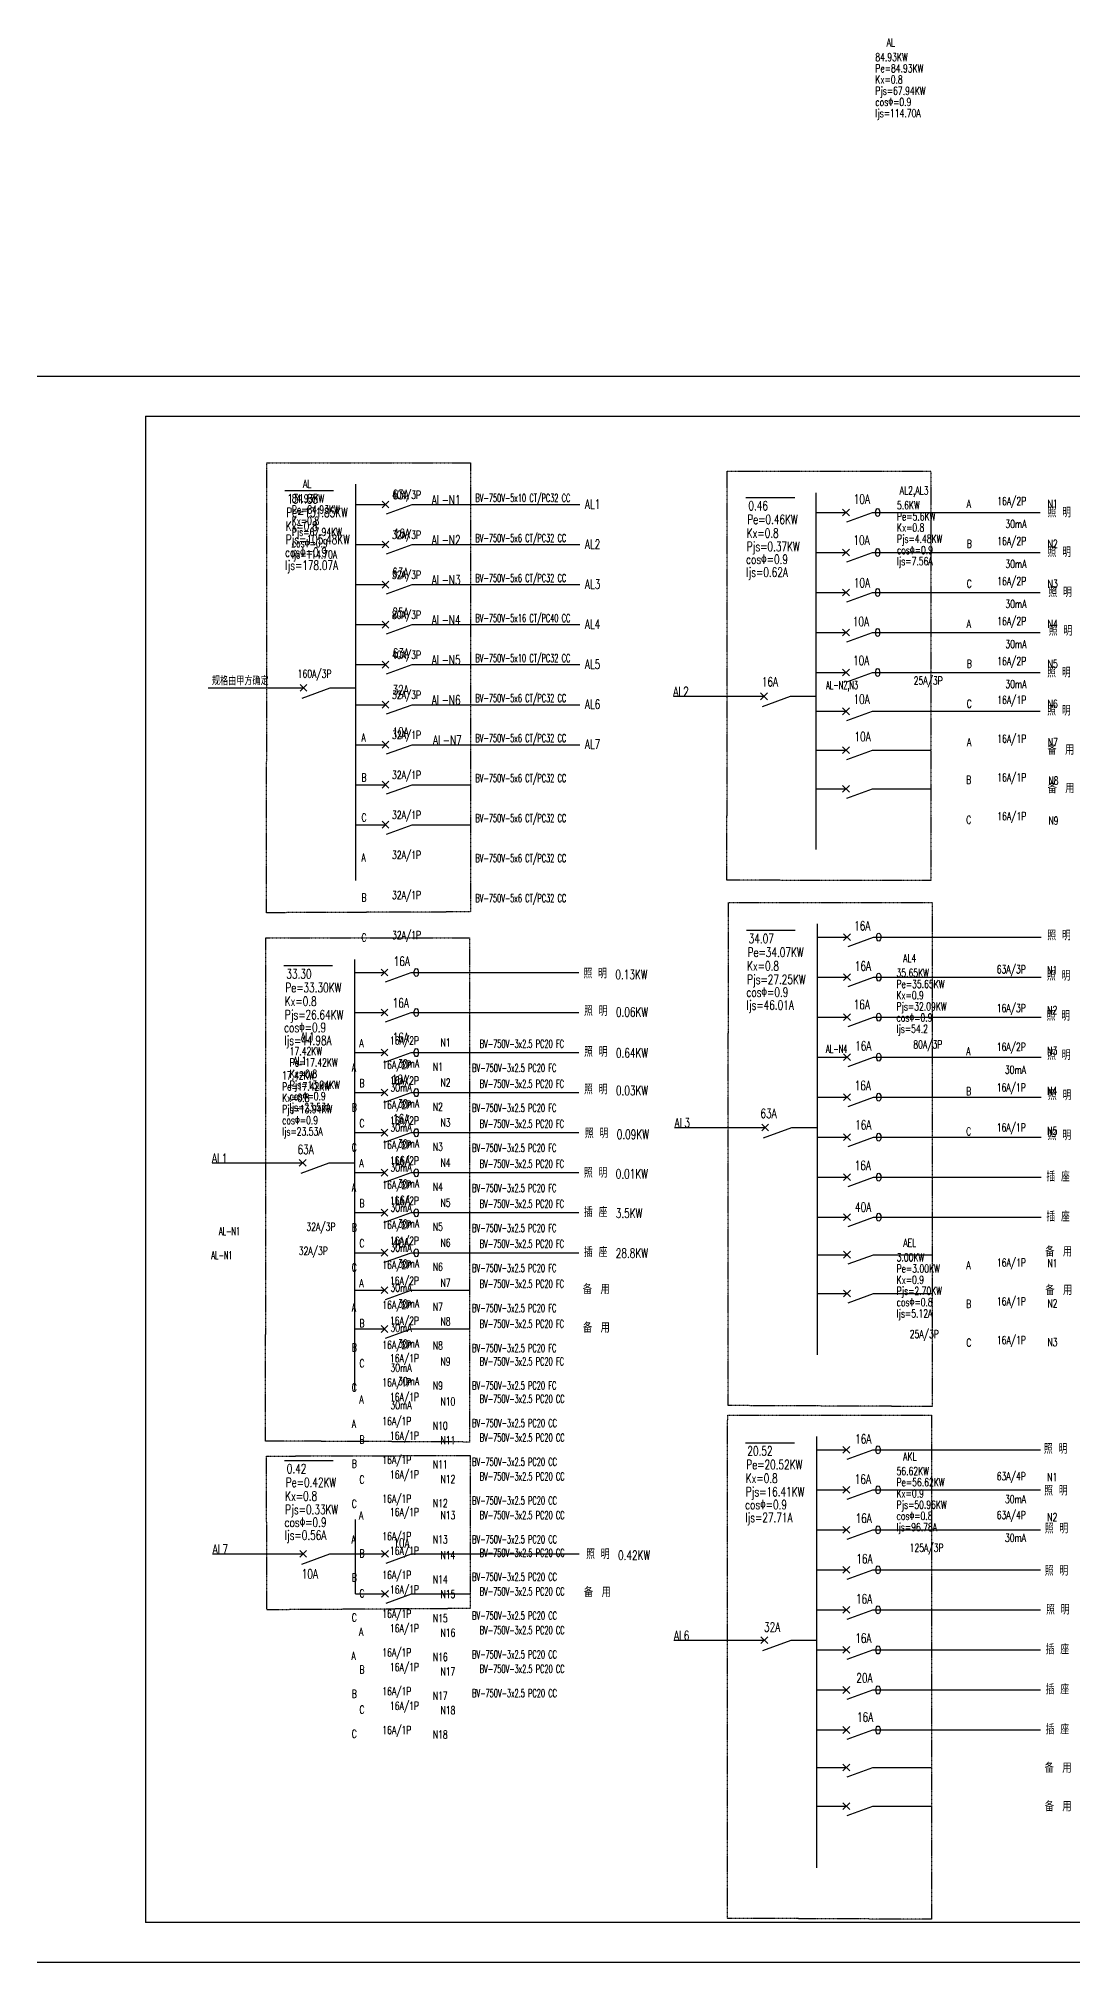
# Model space of a CAD drawing. Header units: inches. Extents: x 10 to 166961, y -47 to 131592.
# Drawn here: x 83486 to 122250, y 59470 to 131592 of the extents above; entities that cross this region are included whole.
import ezdxf

# ---------------------------------------------------------------- set-up
doc = ezdxf.new("R2010")
doc.units = ezdxf.units.IN
doc.header["$MEASUREMENT"] = 0
doc.linetypes.add('CENTER', pattern=[2, 1.25, -0.25, 0.25, -0.25])
for name, color, linetype in [('2-DJ', 7, 'Continuous'), ('2-DX', 52, 'Continuous'), ('6', 6, 'Continuous'), ('SMAIIPOX', 2, 'Continuous'), ('TK', 3, 'Continuous')]:
    doc.layers.add(name, color=color, linetype=linetype)
doc.styles.add('HZ', font='TXT.shx', dxfattribs={"width": 0.75, "bigfont": 'HZTXT.shx'})
doc.styles.add('HZFS1', font='simplex', dxfattribs={"width": 0.7, "bigfont": 'hzfs1'})
doc.styles.get("Standard").update_dxf_attribs({"font": 'txt', "bigfont": 'gbcbig.shx'})

# ---------------------------------------------------------------- blocks, each defined once
blk = doc.blocks.new('A$C03CA08DD')
at = {"layer": '6', "color": 6}
for p, q in [((0, 59465), (83429, 59465)), ((83429, 0), (0, 0))]:
    blk.add_line(p, q, dxfattribs=at)
at = {"layer": 'TK', "color": 4, "linetype": 'ByBlock', "lineweight": -2}
for p, q in [((4061, 57965), (81817, 57965)), ((4061, 57965), (4061, 1500)), ((81817, 1500), (4061, 1500))]:
    blk.add_line(p, q, dxfattribs=at)

msp = doc.modelspace()

# ---------------------------------------------------------------- linework, layer by layer
at = {"color": 2}
for p, q in [((97489, 103620), (99685, 103620)), ((97489, 102120), (99685, 102120))]:
    msp.add_line(p, q, dxfattribs=at)
at = {"layer": '2-DJ', "color": 7}
for p, q in [((92720, 114646), (94550, 114646)), ((110005, 114390), (111834, 114390)), ((110022, 98167), (111852, 98167)), ((92684, 96837), (94514, 96837)), ((109994, 78946), (111824, 78946)), ((92703, 78292), (94533, 78292))]:
    msp.add_line(p, q, dxfattribs=at)
at = {"layer": '2-DJ'}
for p, q in [((96367, 113993), (96622, 114248)), ((96622, 113993), (96367, 114248)), ((96531, 113772), (97489, 114120)), ((113628, 113696), (113883, 113951)), ((113883, 113696), (113628, 113951)), ((113792, 113475), (114749, 113824)), ((96367, 112493), (96622, 112748)), ((96622, 112493), (96367, 112748)), ((96531, 112272), (97489, 112620)), ((113628, 112196), (113883, 112451)), ((113883, 112196), (113628, 112451)), ((113792, 111975), (114749, 112324)), ((96367, 110993), (96622, 111248)), ((96622, 110993), (96367, 111248)), ((96531, 110772), (97489, 111120)), ((113628, 110696), (113883, 110951)), ((113883, 110696), (113628, 110951)), ((113792, 110475), (114749, 110824)), ((96622, 109493), (96367, 109748)), ((96367, 109493), (96622, 109748)), ((96531, 109272), (97489, 109620)), ((113628, 109196), (113883, 109451)), ((113883, 109196), (113628, 109451)), ((113792, 108975), (114749, 109324)), ((96622, 107993), (96367, 108248)), ((96367, 107993), (96622, 108248)), ((96531, 107772), (97489, 108120)), ((113628, 107696), (113883, 107951)), ((113883, 107696), (113628, 107951)), ((113792, 107475), (114749, 107824)), ((93297, 107124), (93552, 107379)), ((93552, 107124), (93297, 107379)), ((93368, 106867), (94423, 107252)), ((96622, 106493), (96367, 106748)), ((96367, 106493), (96622, 106748)), ((110556, 106806), (110811, 107061)), ((110811, 106806), (110556, 107061)), ((110627, 106549), (111683, 106934)), ((96531, 106272), (97489, 106620)), ((113628, 106243), (113883, 106498)), ((113883, 106243), (113628, 106498)), ((113792, 106022), (114749, 106371)), ((96367, 104993), (96622, 105248)), ((96622, 104993), (96367, 105248)), ((96531, 104772), (97489, 105120)), ((113628, 104790), (113883, 105045)), ((113883, 104790), (113628, 105045)), ((113792, 104569), (114749, 104918)), ((96622, 103493), (96367, 103748)), ((96367, 103493), (96622, 103748)), ((96531, 103272), (97489, 103620)), ((113628, 103337), (113883, 103592)), ((113883, 103337), (113628, 103592)), ((113792, 103116), (114749, 103465)), ((96622, 101993), (96367, 102248)), ((96367, 101993), (96622, 102248)), ((96531, 101772), (97489, 102120)), ((113670, 97781), (113924, 98036)), ((113924, 97781), (113670, 98036)), ((113834, 97560), (114791, 97909)), ((96332, 96451), (96586, 96706)), ((96586, 96451), (96332, 96706)), ((96496, 96230), (97453, 96578)), ((113670, 96281), (113924, 96536)), ((113924, 96281), (113670, 96536)), ((113834, 96060), (114791, 96409)), ((96332, 94951), (96586, 95206)), ((96586, 94951), (96332, 95206)), ((96496, 94730), (97453, 95078)), ((113670, 94781), (113924, 95036)), ((113924, 94781), (113670, 95036)), ((113834, 94560), (114791, 94909)), ((96332, 93451), (96586, 93706)), ((96586, 93451), (96332, 93706)), ((96496, 93230), (97453, 93578)), ((113670, 93281), (113924, 93536)), ((113924, 93281), (113670, 93536)), ((113834, 93060), (114791, 93409)), ((96332, 91951), (96586, 92206)), ((96586, 91951), (96332, 92206)), ((96496, 91730), (97453, 92078)), ((113670, 91781), (113924, 92036)), ((113924, 91781), (113670, 92036)), ((113834, 91560), (114791, 91909)), ((110599, 90645), (110854, 90900)), ((110854, 90645), (110599, 90900)), ((96332, 90451), (96586, 90706)), ((96586, 90451), (96332, 90706)), ((96496, 90230), (97453, 90578)), ((110670, 90388), (111726, 90773)), ((113670, 90281), (113924, 90536)), ((113924, 90281), (113670, 90536)), ((113834, 90060), (114791, 90409)), ((93261, 89315), (93516, 89570)), ((93516, 89315), (93261, 89570)), ((93332, 89058), (94388, 89442)), ((96332, 88951), (96586, 89206)), ((96586, 88951), (96332, 89206)), ((96496, 88730), (97453, 89078)), ((113670, 88781), (113924, 89036)), ((113924, 88781), (113670, 89036)), ((113834, 88560), (114791, 88909)), ((96332, 87451), (96586, 87706)), ((96586, 87451), (96332, 87706)), ((96496, 87230), (97453, 87578)), ((113670, 87281), (113924, 87536)), ((113924, 87281), (113670, 87536)), ((113834, 87060), (114791, 87409)), ((96332, 85951), (96586, 86206)), ((96586, 85951), (96332, 86206)), ((96496, 85730), (97453, 86078)), ((113670, 85876), (113924, 86130)), ((113924, 85876), (113670, 86130)), ((113834, 85654), (114791, 86003)), ((96332, 84545), (96586, 84800)), ((96586, 84545), (96332, 84800)), ((96496, 84324), (97453, 84672)), ((113670, 84423), (113924, 84677)), ((113924, 84423), (113670, 84677)), ((113834, 84202), (114791, 84550)), ((96332, 83092), (96586, 83347)), ((96586, 83092), (96332, 83347)), ((96496, 82871), (97453, 83219)), ((113642, 78560), (113896, 78815)), ((113896, 78560), (113642, 78815)), ((113806, 78339), (114763, 78687)), ((113642, 77060), (113896, 77315)), ((113896, 77060), (113642, 77315)), ((113806, 76839), (114763, 77187)), ((113642, 75560), (113896, 75815)), ((113896, 75560), (113642, 75815)), ((113806, 75339), (114763, 75687)), ((93285, 74663), (93539, 74917)), ((93539, 74663), (93285, 74917)), ((93355, 74406), (94411, 74790)), ((96606, 74663), (96351, 74917)), ((96351, 74663), (96606, 74917)), ((96515, 74442), (97472, 74790)), ((113642, 74060), (113896, 74315)), ((113896, 74060), (113642, 74315)), ((113806, 73839), (114763, 74187)), ((96606, 73162), (96351, 73417)), ((96351, 73162), (96606, 73417)), ((96515, 72941), (97472, 73290)), ((113642, 72560), (113896, 72815)), ((113896, 72560), (113642, 72815)), ((113806, 72339), (114763, 72687)), ((110571, 71424), (110826, 71679)), ((110826, 71424), (110571, 71679)), ((110642, 71167), (111698, 71551)), ((113642, 71060), (113896, 71315)), ((113896, 71060), (113642, 71315)), ((113806, 70839), (114763, 71187)), ((113642, 69560), (113896, 69815)), ((113896, 69560), (113642, 69815)), ((113806, 69339), (114763, 69687)), ((113642, 68060), (113896, 68315)), ((113896, 68060), (113642, 68315)), ((113806, 67839), (114763, 68187)), ((113642, 66654), (113896, 66909)), ((113896, 66654), (113642, 66909)), ((113806, 66433), (114763, 66781)), ((113642, 65201), (113896, 65456)), ((113896, 65201), (113642, 65456)), ((113806, 64980), (114763, 65328))]:
    msp.add_line(p, q, dxfattribs=at)
for centre in [(114945, 113822), (114945, 112322), (114945, 110822), (114945, 109322), (114945, 107822), (114987, 97907), (97649, 96576), (114987, 96407), (97649, 95076), (114987, 94907), (97649, 93576), (114987, 93407), (97649, 92076), (114987, 91907), (97649, 90576), (114987, 90407), (97649, 89076), (114987, 88907), (97649, 87576), (114987, 87407), (97649, 86076), (114959, 78685), (114959, 77185), (114959, 75685), (114959, 74185), (114959, 72685), (114959, 71185), (114959, 69685), (114959, 68185)]:
    msp.add_ellipse(centre, major_axis=(0, -150), ratio=0.533333, dxfattribs=at)
at = {"layer": '2-DX'}
for p, q in [((95386, 100030), (95386, 114883)), ((95386, 114120), (96495, 114120)), ((97489, 114120), (103776, 114120)), ((112645, 101195), (112645, 114565)), ((112647, 113824), (113755, 113824)), ((114749, 113824), (121037, 113824)), ((95386, 112620), (96495, 112620)), ((97489, 112620), (103776, 112620)), ((112647, 112324), (113755, 112324)), ((114749, 112324), (121037, 112324)), ((95386, 111120), (96495, 111120)), ((97489, 111120), (103776, 111120)), ((112647, 110824), (113755, 110824)), ((114749, 110824), (121037, 110824)), ((95386, 109620), (96495, 109620)), ((97489, 109620), (103776, 109620)), ((112647, 109324), (113755, 109324)), ((114749, 109324), (121037, 109324)), ((95386, 108120), (96495, 108120)), ((97489, 108120), (103776, 108120)), ((112647, 107824), (113755, 107824)), ((114749, 107824), (121037, 107824)), ((89850, 107252), (93424, 107252)), ((94423, 107252), (95382, 107252)), ((107287, 106934), (110684, 106934)), ((111683, 106934), (112641, 106934)), ((95386, 106620), (96495, 106620)), ((97489, 106620), (103776, 106620)), ((112647, 106371), (113755, 106371)), ((114749, 106371), (121037, 106371)), ((95386, 105120), (96495, 105120)), ((97489, 105120), (103776, 105120)), ((112647, 104918), (113755, 104918)), ((114749, 104918), (116944, 104918)), ((95386, 103620), (96495, 103620)), ((112647, 103465), (113755, 103465)), ((114749, 103465), (116944, 103465)), ((95386, 102120), (96495, 102120)), ((112688, 82245), (112688, 98404)), ((112688, 97909), (113797, 97909)), ((114791, 97909), (121079, 97909)), ((95350, 80914), (95350, 97073)), ((95350, 96578), (96459, 96578)), ((97453, 96578), (103741, 96578)), ((112688, 96409), (113797, 96409)), ((114791, 96409), (121079, 96409)), ((95350, 95078), (96459, 95078)), ((97453, 95078), (103741, 95078)), ((112688, 94909), (113797, 94909)), ((114791, 94909), (121079, 94909)), ((95350, 93578), (96459, 93578)), ((97453, 93578), (103741, 93578)), ((112688, 93409), (113797, 93409)), ((114791, 93409), (121079, 93409)), ((95350, 92078), (96459, 92078)), ((97453, 92078), (103741, 92078)), ((112688, 91909), (113797, 91909)), ((114791, 91909), (121079, 91909)), ((95350, 90578), (96459, 90578)), ((97453, 90578), (103741, 90578)), ((107330, 90773), (110727, 90773)), ((111726, 90773), (112684, 90773)), ((112688, 90409), (113797, 90409)), ((114791, 90409), (121079, 90409)), ((89992, 89442), (93389, 89442)), ((94388, 89442), (95346, 89442)), ((95350, 89078), (96459, 89078)), ((97453, 89078), (103741, 89078)), ((112688, 88909), (113797, 88909)), ((114791, 88909), (121079, 88909)), ((95350, 87578), (96459, 87578)), ((97453, 87578), (103741, 87578)), ((112688, 87409), (113797, 87409)), ((114791, 87409), (121079, 87409)), ((95350, 86078), (96459, 86078)), ((97453, 86078), (103741, 86078)), ((112688, 86003), (113797, 86003)), ((114791, 86003), (116988, 86003)), ((95350, 84672), (96459, 84672)), ((97453, 84672), (99650, 84672)), ((112688, 84550), (113797, 84550)), ((114791, 84550), (116988, 84550)), ((95350, 83219), (96459, 83219)), ((97453, 83219), (99650, 83219)), ((112660, 63024), (112660, 79182)), ((112660, 78687), (113769, 78687)), ((114763, 78687), (121051, 78687)), ((112660, 77187), (113769, 77187)), ((114763, 77187), (121051, 77187)), ((95370, 73290), (95370, 76076)), ((112660, 75687), (113769, 75687)), ((114763, 75687), (121051, 75687)), ((90015, 74790), (93412, 74790)), ((94411, 74790), (95370, 74790)), ((95370, 74790), (96478, 74790)), ((97472, 74790), (103760, 74790)), ((112660, 74187), (113769, 74187)), ((114763, 74187), (121051, 74187)), ((95370, 73290), (96478, 73290)), ((97472, 73290), (99668, 73290)), ((112660, 72687), (113769, 72687)), ((114763, 72687), (121051, 72687)), ((107302, 71551), (110699, 71551)), ((111698, 71551), (112656, 71551)), ((112660, 71187), (113769, 71187)), ((114763, 71187), (121051, 71187)), ((112660, 69687), (113769, 69687)), ((114763, 69687), (121051, 69687)), ((112660, 68187), (113769, 68187)), ((114763, 68187), (121051, 68187)), ((112660, 66781), (113769, 66781)), ((114763, 66781), (116960, 66781)), ((112660, 65328), (113769, 65328)), ((114763, 65328), (116960, 65328))]:
    msp.add_line(p, q, dxfattribs=at)
at = {"layer": 'SMAIIPOX', "color": 7, "linetype": 'CENTER'}
for points in [[(92048, 115688), (99685, 115688), (99685, 98852), (92036, 98820), (92048, 115688)], [(109307, 115370), (116944, 115370), (116944, 100033), (109295, 100036), (109307, 115370)], [(109350, 99209), (116987, 99209), (116988, 80311), (109338, 80347), (109350, 99209)], [(92012, 97878), (99649, 97878), (99650, 78980), (92000, 79016), (92012, 97878)], [(109322, 79987), (116959, 79987), (116960, 61090), (109310, 61126), (109322, 79987)], [(92031, 78453), (99668, 78477), (99668, 72739), (92052, 72691), (92031, 78453)]]:
    msp.add_lwpolyline(points, dxfattribs=at)

# ---------------------------------------------------------------- block references
at = {"color": 240, "true_color": 0xed1f24}
msp.add_blockref('A$C03CA08DD', (83439, 59470), dxfattribs=at)

# ---------------------------------------------------------------- texts
at = {"layer": '2-DJ', "color": 7}
for s, height, style, width, p in [('AL', 300, 'HZFS1', 0.7, (115281, 131292)), ('84.93KW', 300, 'HZFS1', 0.7, (114858, 130742)), ('Pe=84.93KW', 300, 'HZFS1', 0.7, (114858, 130322)), ('Kx=0.8', 300, 'HZFS1', 0.7, (114858, 129902)), ('cosΦ=0.9', 300, 'HZFS1', 0.7, (114858, 129062)), ('Pjs=67.94KW', 300, 'HZFS1', 0.7, (114858, 129482)), ('Ijs=114.70A', 300, 'HZFS1', 0.7, (114858, 128642)), ('AL', 300, 'HZFS1', 0.7, (93402, 114753)), ('AL2,AL3', 300, 'HZFS1', 0.7, (115772, 114497)), ('Pe=131.85KW', 350, 'HZ', 0.7, (92774, 113653)), ('131.85', 350, 'HZ', 0.7, (92814, 114165)), ('84.93KW', 300, 'HZFS1', 0.7, (92980, 114203)), ('Pe=84.93KW', 300, 'HZFS1', 0.7, (92980, 113783)), ('63A', 350, 'HZ', 0.7, (96758, 114322)), ('AL-N1', 350, 'HZ', 0.7, (98229, 114120)), ('BV-750V-5x10 CT/PC32 CC', 300, 'HZFS1', 0.6, (99868, 114217)), ('AL1', 350, 'HZ', 0.7, (103968, 113960)), ('0.46', 350, 'HZ', 0.7, (110097, 113902)), ('10A', 350, 'HZ', 0.7, (114047, 114153)), ('5.6KW', 300, 'HZFS1', 0.7, (115668, 113947)), ('A', 300, 'HZFS1', 0.7, (118283, 114004)), ('照 明', 350, 'HZ', 0.7, (121315, 113645)), ('N1', 300, 'HZFS1', 0.7, (121319, 114004)), ('Kx=0.8', 350, 'HZ', 0.7, (92754, 113139)), ('Kx=0.8', 300, 'HZFS1', 0.7, (92980, 113363)), ('Pjs=67.94KW', 300, 'HZFS1', 0.7, (92980, 112943)), ('Pe=0.46KW', 350, 'HZ', 0.7, (110057, 113390)), ('Pe=5.6KW', 300, 'HZFS1', 0.7, (115668, 113527)), ('Kx=0.8', 300, 'HZFS1', 0.7, (115668, 113107)), ('Pjs=105.48KW', 350, 'HZ', 0.7, (92754, 112635)), ('cosΦ=0.9', 300, 'HZFS1', 0.7, (92980, 112523)), ('16A', 350, 'HZ', 0.7, (96802, 112867)), ('AL-N2', 350, 'HZ', 0.7, (98229, 112620)), ('BV-750V-5x6 CT/PC32 CC', 300, 'HZFS1', 0.6, (99868, 112717)), ('AL2', 350, 'HZ', 0.7, (103968, 112460)), ('Kx=0.8', 350, 'HZ', 0.7, (110037, 112877)), ('Pjs=0.37KW', 350, 'HZ', 0.7, (110037, 112373)), ('10A', 350, 'HZ', 0.7, (114035, 112610)), ('cosΦ=0.9', 300, 'HZFS1', 0.7, (115668, 112267)), ('Pjs=4.48KW', 300, 'HZFS1', 0.7, (115668, 112687)), ('B', 300, 'HZFS1', 0.7, (118283, 112504)), ('照 明', 350, 'HZ', 0.7, (121315, 112157)), ('N2', 300, 'HZFS1', 0.7, (121319, 112504)), ('cosΦ=0.9', 350, 'HZ', 0.7, (92727, 112156)), ('Ijs=178.07A', 350, 'HZ', 0.7, (92734, 111672)), ('Ijs=114.70A', 300, 'HZFS1', 0.7, (92980, 112103)), ('cosΦ=0.9', 350, 'HZ', 0.7, (110010, 111893)), ('Ijs=7.56A', 300, 'HZFS1', 0.7, (115668, 111847)), ('63A', 350, 'HZ', 0.7, (96741, 111396)), ('AL-N3', 350, 'HZ', 0.7, (98229, 111120)), ('BV-750V-5x6 CT/PC32 CC', 300, 'HZFS1', 0.6, (99868, 111217)), ('AL3', 350, 'HZ', 0.7, (103968, 110960)), ('Ijs=0.62A', 350, 'HZ', 0.7, (110017, 111410)), ('10A', 350, 'HZ', 0.7, (114053, 111018)), ('C', 300, 'HZFS1', 0.7, (118283, 111004)), ('N3', 300, 'HZFS1', 0.7, (121319, 111004)), ('照 明', 350, 'HZ', 0.7, (121345, 110653)), ('25A', 350, 'HZ', 0.7, (96754, 109899)), ('AL-N4', 350, 'HZ', 0.7, (98229, 109620)), ('BV-750V-5x16 CT/PC40 CC', 300, 'HZFS1', 0.6, (99868, 109717)), ('AL4', 350, 'HZ', 0.7, (103968, 109460)), ('10A', 350, 'HZ', 0.7, (114016, 109564)), ('A', 300, 'HZFS1', 0.7, (118283, 109504)), ('N4', 300, 'HZFS1', 0.7, (121319, 109504)), ('照 明', 350, 'HZ', 0.7, (121360, 109208)), ('63A', 350, 'HZ', 0.7, (96764, 108376)), ('AL-N5', 350, 'HZ', 0.7, (98229, 108120)), ('BV-750V-5x10 CT/PC32 CC', 300, 'HZFS1', 0.6, (99868, 108217)), ('AL5', 350, 'HZ', 0.7, (103968, 107960)), ('10A', 350, 'HZ', 0.7, (114021, 108103)), ('B', 300, 'HZFS1', 0.7, (118283, 108004)), ('N5', 300, 'HZFS1', 0.7, (121319, 108004)), ('规格由甲方确定', 300, 'HZ', 0.75, (89988, 107353)), ('160A/3P', 300, 'HZFS1', 0.7, (93203, 107627)), ('16A', 350, 'HZ', 0.7, (110601, 107304)), ('AL-N2,N3', 300, 'HZFS1', 0.6, (113013, 107205)), ('25A/3P', 300, 'HZFS1', 0.7, (116295, 107370)), ('照 明', 350, 'HZ', 0.7, (121300, 107645)), ('32A', 350, 'HZ', 0.7, (96758, 106999)), ('AL-N6', 350, 'HZ', 0.7, (98229, 106620)), ('BV-750V-5x6 CT/PC32 CC', 300, 'HZFS1', 0.6, (99868, 106717)), ('AL6', 350, 'HZ', 0.7, (103968, 106460)), ('AL2', 350, 'HZ', 0.7, (107287, 106934)), ('10A', 350, 'HZ', 0.7, (114040, 106653)), ('C', 300, 'HZFS1', 0.7, (118283, 106504)), ('N6', 300, 'HZFS1', 0.7, (121319, 106504)), ('照 明', 350, 'HZ', 0.7, (121300, 106215)), ('A', 300, 'HZFS1', 0.7, (95594, 105239)), ('10A', 350, 'HZ', 0.7, (96758, 105420)), ('AL-N7', 350, 'HZ', 0.7, (98272, 105120)), ('BV-750V-5x6 CT/PC32 CC', 300, 'HZFS1', 0.6, (99868, 105217)), ('AL7', 350, 'HZ', 0.7, (103968, 104960)), ('10A', 350, 'HZ', 0.7, (114078, 105248)), ('A', 300, 'HZFS1', 0.7, (118291, 105060)), ('N7', 300, 'HZFS1', 0.7, (121327, 105060)), ('B', 300, 'HZFS1', 0.7, (95594, 103739)), ('BV-750V-5x6 CT/PC32 CC', 300, 'HZFS1', 0.6, (99868, 103717)), ('B', 300, 'HZFS1', 0.7, (118265, 103652)), ('N8', 300, 'HZFS1', 0.7, (121345, 103622)), ('C', 300, 'HZFS1', 0.7, (95594, 102239)), ('BV-750V-5x6 CT/PC32 CC', 300, 'HZFS1', 0.6, (99868, 102217)), ('C', 300, 'HZFS1', 0.7, (118265, 102152)), ('N9', 300, 'HZFS1', 0.7, (121345, 102122)), ('A', 300, 'HZFS1', 0.7, (95594, 100739)), ('BV-750V-5x6 CT/PC32 CC', 300, 'HZFS1', 0.6, (99868, 100717)), ('B', 300, 'HZFS1', 0.7, (95594, 99239)), ('BV-750V-5x6 CT/PC32 CC', 300, 'HZFS1', 0.6, (99868, 99217)), ('16A', 350, 'HZ', 0.7, (114063, 98157)), ('照 明', 350, 'HZ', 0.7, (121305, 97789)), ('C', 300, 'HZFS1', 0.7, (95594, 97739)), ('Pe=34.07KW', 350, 'HZ', 0.7, (110069, 97164)), ('34.07', 350, 'HZ', 0.7, (110110, 97676)), ('33.30', 350, 'HZ', 0.7, (92779, 96351)), ('16A', 350, 'HZ', 0.7, (96800, 96825)), ('照 明', 350, 'HZ', 0.7, (103916, 96363)), ('0.13KW', 350, 'HZ', 0.7, (105111, 96329)), ('Kx=0.8', 350, 'HZ', 0.7, (110049, 96651)), ('16A', 350, 'HZ', 0.7, (114089, 96649)), ('35.65KW', 300, 'HZFS1', 0.7, (115650, 96418)), ('AL4', 300, 'HZFS1', 0.7, (115899, 96968)), ('照 明', 350, 'HZ', 0.7, (121288, 96279)), ('N1', 300, 'HZFS1', 0.7, (121301, 96522)), ('Pe=33.30KW', 350, 'HZ', 0.7, (92739, 95839)), ('cosΦ=0.9', 350, 'HZ', 0.7, (110022, 95667)), ('Pjs=27.25KW', 350, 'HZ', 0.7, (110049, 96147)), ('Pe=35.65KW', 300, 'HZFS1', 0.7, (115650, 95998)), ('Kx=0.8', 350, 'HZ', 0.7, (92719, 95326)), ('16A', 350, 'HZ', 0.7, (96762, 95263)), ('照 明', 350, 'HZ', 0.7, (103937, 94956)), ('0.06KW', 350, 'HZ', 0.7, (105132, 94922)), ('Ijs=46.01A', 350, 'HZ', 0.7, (110029, 95184)), ('16A', 350, 'HZ', 0.7, (114044, 95207)), ('Kx=0.9', 300, 'HZFS1', 0.7, (115650, 95578)), ('Pjs=32.09KW', 300, 'HZFS1', 0.7, (115650, 95158)), ('N2', 300, 'HZFS1', 0.7, (121301, 95022)), ('cosΦ=0.9', 350, 'HZ', 0.7, (92692, 94342)), ('Pjs=26.64KW', 350, 'HZ', 0.7, (92719, 94822)), ('cosΦ=0.9', 300, 'HZFS1', 0.7, (115650, 94738)), ('Ijs=54.2', 300, 'HZFS1', 0.7, (115650, 94318)), ('照 明', 350, 'HZ', 0.7, (121279, 94777)), ('Ijs=44.98A', 350, 'HZ', 0.7, (92699, 93859)), ('17.42KW', 300, 'HZFS1', 0.7, (92903, 93478)), ('AL1', 300, 'HZFS1', 0.7, (93326, 94028)), ('A', 300, 'HZFS1', 0.7, (95517, 93781)), ('16A', 350, 'HZ', 0.7, (96762, 93968)), ('N1', 300, 'HZFS1', 0.7, (98555, 93802)), ('BV-750V-3x2.5 PC20 FC', 300, 'HZFS1', 0.6, (100030, 93759)), ('照 明', 350, 'HZ', 0.7, (103937, 93423)), ('AL-N4', 300, 'HZFS1', 0.6, (113012, 93569)), ('16A', 350, 'HZ', 0.7, (114102, 93657)), ('80A/3P', 300, 'HZFS1', 0.7, (116281, 93733)), ('A', 300, 'HZFS1', 0.7, (118264, 93477)), ('N3', 300, 'HZFS1', 0.7, (121301, 93498)), ('Pe=17.42KW', 300, 'HZFS1', 0.7, (92903, 93058)), ('AL1', 300, 'HZFS1', 0.7, (93040, 93121)), ('A', 300, 'HZFS1', 0.7, (95231, 92874)), ('N1', 300, 'HZFS1', 0.7, (98269, 92896)), ('BV-750V-3x2.5 PC20 FC', 300, 'HZFS1', 0.6, (99744, 92852)), ('0.64KW', 350, 'HZ', 0.7, (105132, 93389)), ('照 明', 350, 'HZ', 0.7, (121298, 93305)), ('Pe=17.42KW', 300, 'HZFS1', 0.7, (92617, 92151)), ('17.42KW', 300, 'HZFS1', 0.7, (92617, 92571)), ('Kx=0.8', 300, 'HZFS1', 0.7, (92903, 92638)), ('Pjs=13.94KW', 300, 'HZFS1', 0.7, (92903, 92218)), ('B', 300, 'HZFS1', 0.7, (95517, 92281)), ('16A', 350, 'HZ', 0.7, (96724, 92393)), ('N2', 300, 'HZFS1', 0.7, (98555, 92302)), ('BV-750V-3x2.5 PC20 FC', 300, 'HZFS1', 0.6, (100030, 92259)), ('照 明', 350, 'HZ', 0.7, (103937, 92016)), ('0.03KW', 350, 'HZ', 0.7, (105132, 91981)), ('16A', 350, 'HZ', 0.7, (114082, 92171)), ('16A/1P', 300, 'HZFS1', 0.7, (119409, 92120)), ('Kx=0.8', 300, 'HZFS1', 0.7, (92617, 91731)), ('Pjs=13.94KW', 300, 'HZFS1', 0.7, (92617, 91311)), ('cosΦ=0.9', 300, 'HZFS1', 0.7, (92903, 91798)), ('Ijs=23.53A', 300, 'HZFS1', 0.7, (92903, 91378)), ('B', 300, 'HZFS1', 0.7, (95231, 91374)), ('N2', 300, 'HZFS1', 0.7, (98269, 91396)), ('BV-750V-3x2.5 PC20 FC', 300, 'HZFS1', 0.6, (99744, 91352)), ('B', 300, 'HZFS1', 0.7, (118264, 91977)), ('N4', 300, 'HZFS1', 0.7, (121301, 91998)), ('照 明', 350, 'HZ', 0.7, (121328, 91799)), ('cosΦ=0.9', 300, 'HZFS1', 0.7, (92617, 90891)), ('C', 300, 'HZFS1', 0.7, (95517, 90781)), ('16A', 350, 'HZ', 0.7, (96774, 90916)), ('N3', 300, 'HZFS1', 0.7, (98555, 90802)), ('BV-750V-3x2.5 PC20 FC', 300, 'HZFS1', 0.6, (100030, 90759)), ('AL3', 350, 'HZ', 0.7, (107330, 90773)), ('63A', 350, 'HZ', 0.7, (110553, 91126)), ('16A', 350, 'HZ', 0.7, (114102, 90695)), ('16A/1P', 300, 'HZFS1', 0.7, (119409, 90620)), ('Ijs=23.53A', 300, 'HZFS1', 0.7, (92617, 90471)), ('C', 300, 'HZFS1', 0.7, (95231, 89874)), ('N3', 300, 'HZFS1', 0.7, (98269, 89896)), ('照 明', 350, 'HZ', 0.7, (103970, 90373)), ('0.09KW', 350, 'HZ', 0.7, (105164, 90339)), ('C', 300, 'HZFS1', 0.7, (118264, 90476)), ('照 明', 350, 'HZ', 0.7, (121318, 90297)), ('N5', 300, 'HZFS1', 0.7, (121301, 90497)), ('AL1', 350, 'HZ', 0.7, (89992, 89442)), ('63A', 350, 'HZ', 0.7, (93199, 89776)), ('A', 300, 'HZFS1', 0.7, (95517, 89281)), ('16A', 350, 'HZ', 0.7, (96805, 89350)), ('N4', 300, 'HZFS1', 0.7, (98555, 89302)), ('BV-750V-3x2.5 PC20 FC', 300, 'HZFS1', 0.6, (99744, 89852)), ('BV-750V-3x2.5 PC20 FC', 300, 'HZFS1', 0.6, (100030, 89259)), ('16A', 350, 'HZ', 0.7, (114082, 89173)), ('照 明', 350, 'HZ', 0.7, (103932, 88895)), ('0.01KW', 350, 'HZ', 0.7, (105126, 88860)), ('插 座', 350, 'HZ', 0.7, (121271, 88748)), ('A', 300, 'HZFS1', 0.7, (95231, 88374)), ('B', 300, 'HZFS1', 0.7, (95517, 87781)), ('16A', 350, 'HZ', 0.7, (96805, 87858)), ('N4', 300, 'HZFS1', 0.7, (98269, 88396)), ('N5', 300, 'HZFS1', 0.7, (98555, 87802)), ('BV-750V-3x2.5 PC20 FC', 300, 'HZFS1', 0.6, (99744, 88352)), ('BV-750V-3x2.5 PC20 FC', 300, 'HZFS1', 0.6, (100030, 87759)), ('插 座', 350, 'HZ', 0.7, (103933, 87418)), ('3.5KW', 350, 'HZ', 0.7, (105127, 87383)), ('40A', 350, 'HZ', 0.7, (114096, 87614)), ('插 座', 350, 'HZ', 0.7, (121271, 87248)), ('AL-N1', 300, 'HZFS1', 0.6, (90251, 86736)), ('32A/3P', 300, 'HZFS1', 0.7, (93530, 86901)), ('B', 300, 'HZFS1', 0.7, (95231, 86874)), ('C', 300, 'HZFS1', 0.7, (95517, 86281)), ('40A', 350, 'HZ', 0.7, (96767, 86277)), ('N5', 300, 'HZFS1', 0.7, (98269, 86896)), ('N6', 300, 'HZFS1', 0.7, (98555, 86302)), ('BV-750V-3x2.5 PC20 FC', 300, 'HZFS1', 0.6, (99744, 86852)), ('BV-750V-3x2.5 PC20 FC', 300, 'HZFS1', 0.6, (100030, 86259)), ('AEL', 300, 'HZFS1', 0.7, (115905, 86302)), ('AL-N1', 300, 'HZFS1', 0.6, (89965, 85830)), ('32A/3P', 300, 'HZFS1', 0.7, (93244, 85995)), ('插 座', 350, 'HZ', 0.7, (103933, 85918)), ('28.8KW', 350, 'HZ', 0.7, (105127, 85883)), ('3.00KW', 300, 'HZFS1', 0.7, (115656, 85752)), ('N1', 300, 'HZFS1', 0.7, (121307, 85529)), ('C', 300, 'HZFS1', 0.7, (95231, 85374)), ('N6', 300, 'HZFS1', 0.7, (98269, 85396)), ('BV-750V-3x2.5 PC20 FC', 300, 'HZFS1', 0.6, (99744, 85352)), ('Pe=3.00KW', 300, 'HZFS1', 0.7, (115656, 85332)), ('Kx=0.9', 300, 'HZFS1', 0.7, (115656, 84912)), ('A', 300, 'HZFS1', 0.7, (118270, 85461)), ('A', 300, 'HZFS1', 0.7, (95517, 84781)), ('N7', 300, 'HZFS1', 0.7, (98555, 84802)), ('BV-750V-3x2.5 PC20 FC', 300, 'HZFS1', 0.6, (100030, 84759)), ('Pjs=2.70KW', 300, 'HZFS1', 0.7, (115656, 84492)), ('A', 300, 'HZFS1', 0.7, (95231, 83874)), ('N7', 300, 'HZFS1', 0.7, (98269, 83896)), ('BV-750V-3x2.5 PC20 FC', 300, 'HZFS1', 0.6, (99744, 83852)), ('cosΦ=0.8', 300, 'HZFS1', 0.7, (115656, 84072)), ('Ijs=5.12A', 300, 'HZFS1', 0.7, (115656, 83652)), ('B', 300, 'HZFS1', 0.7, (118264, 84008)), ('N2', 300, 'HZFS1', 0.7, (121307, 84029)), ('B', 300, 'HZFS1', 0.7, (95517, 83281)), ('N8', 300, 'HZFS1', 0.7, (98555, 83349)), ('BV-750V-3x2.5 PC20 FC', 300, 'HZFS1', 0.6, (100030, 83259)), ('25A/3P', 300, 'HZFS1', 0.7, (116149, 82878)), ('B', 300, 'HZFS1', 0.7, (95231, 82374)), ('N8', 300, 'HZFS1', 0.7, (98269, 82443)), ('BV-750V-3x2.5 PC20 FC', 300, 'HZFS1', 0.6, (99744, 82352)), ('C', 300, 'HZFS1', 0.7, (118270, 82555)), ('N3', 300, 'HZFS1', 0.7, (121307, 82576)), ('C', 300, 'HZFS1', 0.7, (95517, 81781)), ('N9', 300, 'HZFS1', 0.7, (98555, 81849)), ('BV-750V-3x2.5 PC20 FC', 300, 'HZFS1', 0.6, (100030, 81853)), ('C', 300, 'HZFS1', 0.7, (95231, 80874)), ('N9', 300, 'HZFS1', 0.7, (98269, 80943)), ('BV-750V-3x2.5 PC20 FC', 300, 'HZFS1', 0.6, (99744, 80947)), ('A', 300, 'HZFS1', 0.7, (95517, 80422)), ('N10', 300, 'HZFS1', 0.7, (98555, 80349)), ('BV-750V-3x2.5 PC20 CC', 300, 'HZFS1', 0.6, (100030, 80447)), ('A', 300, 'HZFS1', 0.7, (95231, 79516)), ('N10', 300, 'HZFS1', 0.7, (98269, 79443)), ('BV-750V-3x2.5 PC20 CC', 300, 'HZFS1', 0.6, (99744, 79541)), ('B', 300, 'HZFS1', 0.7, (95517, 78922)), ('N11', 300, 'HZFS1', 0.7, (98555, 78896)), ('BV-750V-3x2.5 PC20 CC', 300, 'HZFS1', 0.6, (100030, 78994)), ('20.52', 350, 'HZ', 0.7, (110060, 78470)), ('16A', 350, 'HZ', 0.7, (114100, 78922)), ('照 明', 350, 'HZ', 0.7, (121175, 78544)), ('0.42', 350, 'HZ', 0.7, (92795, 77806)), ('B', 300, 'HZFS1', 0.7, (95231, 78016)), ('N11', 300, 'HZFS1', 0.7, (98269, 77990)), ('BV-750V-3x2.5 PC20 CC', 300, 'HZFS1', 0.6, (99744, 78088)), ('Pe=20.52KW', 350, 'HZ', 0.7, (110020, 77958)), ('56.62KW', 300, 'HZFS1', 0.7, (115653, 77742)), ('AKL', 300, 'HZFS1', 0.7, (115901, 78292)), ('Pe=0.42KW', 350, 'HZ', 0.7, (92755, 77294)), ('C', 300, 'HZFS1', 0.7, (95517, 77422)), ('N12', 300, 'HZFS1', 0.7, (98555, 77443)), ('BV-750V-3x2.5 PC20 CC', 300, 'HZFS1', 0.6, (100030, 77541)), ('Kx=0.8', 350, 'HZ', 0.7, (110000, 77445)), ('Pjs=16.41KW', 350, 'HZ', 0.7, (110000, 76941)), ('16A', 350, 'HZ', 0.7, (114086, 77412)), ('Pe=56.62KW', 300, 'HZFS1', 0.7, (115653, 77322)), ('Kx=0.9', 300, 'HZFS1', 0.7, (115653, 76902)), ('照 明', 350, 'HZ', 0.7, (121186, 76978)), ('N1', 300, 'HZFS1', 0.7, (121304, 77519)), ('Kx=0.8', 350, 'HZ', 0.7, (92735, 76781)), ('Pjs=0.33KW', 350, 'HZ', 0.7, (92735, 76277)), ('C', 300, 'HZFS1', 0.7, (95231, 76516)), ('N12', 300, 'HZFS1', 0.7, (98269, 76537)), ('BV-750V-3x2.5 PC20 CC', 300, 'HZFS1', 0.6, (99744, 76635)), ('cosΦ=0.9', 350, 'HZ', 0.7, (109973, 76461)), ('Pjs=50.96KW', 300, 'HZFS1', 0.7, (115653, 76482)), ('cosΦ=0.9', 350, 'HZ', 0.7, (92708, 75797)), ('A', 300, 'HZFS1', 0.7, (95504, 76080)), ('N13', 300, 'HZFS1', 0.7, (98555, 76084)), ('BV-750V-3x2.5 PC20 CC', 300, 'HZFS1', 0.6, (100030, 76088)), ('Ijs=27.71A', 350, 'HZ', 0.7, (109980, 75978)), ('16A', 350, 'HZ', 0.7, (114118, 75945)), ('cosΦ=0.8', 300, 'HZFS1', 0.7, (115653, 76062)), ('Ijs=96.78A', 300, 'HZFS1', 0.7, (115653, 75642)), ('照 明', 350, 'HZ', 0.7, (121209, 75560)), ('N2', 300, 'HZFS1', 0.7, (121304, 76019)), ('AL7', 350, 'HZ', 0.7, (90015, 74790)), ('Ijs=0.56A', 350, 'HZ', 0.7, (92715, 75314)), ('A', 300, 'HZFS1', 0.7, (95218, 75173)), ('10A', 350, 'HZ', 0.7, (96787, 75014)), ('N13', 300, 'HZFS1', 0.7, (98269, 75178)), ('BV-750V-3x2.5 PC20 CC', 300, 'HZFS1', 0.6, (99744, 75182)), ('125A/3P', 300, 'HZFS1', 0.7, (116145, 74868)), ('B', 300, 'HZFS1', 0.7, (95517, 74657)), ('N14', 300, 'HZFS1', 0.7, (98555, 74584)), ('BV-750V-3x2.5 PC20 CC', 300, 'HZFS1', 0.6, (100030, 74682)), ('照 明', 350, 'HZ', 0.7, (104016, 74596)), ('0.42KW', 350, 'HZ', 0.7, (105211, 74562)), ('16A', 350, 'HZ', 0.7, (114144, 74429)), ('照 明', 350, 'HZ', 0.7, (121208, 73975)), ('10A', 350, 'HZ', 0.7, (93354, 73861)), ('B', 300, 'HZFS1', 0.7, (95231, 73751)), ('N14', 300, 'HZFS1', 0.7, (98269, 73678)), ('BV-750V-3x2.5 PC20 CC', 300, 'HZFS1', 0.6, (99744, 73776)), ('C', 300, 'HZFS1', 0.7, (95517, 73157)), ('N15', 300, 'HZFS1', 0.7, (98555, 73132)), ('BV-750V-3x2.5 PC20 CC', 300, 'HZFS1', 0.6, (100030, 73230)), ('16A', 350, 'HZ', 0.7, (114131, 72928)), ('照 明', 350, 'HZ', 0.7, (121258, 72516)), ('C', 300, 'HZFS1', 0.7, (95231, 72251)), ('N15', 300, 'HZFS1', 0.7, (98269, 72225)), ('BV-750V-3x2.5 PC20 CC', 300, 'HZFS1', 0.6, (99744, 72323)), ('32A', 350, 'HZ', 0.7, (110685, 71870)), ('A', 300, 'HZFS1', 0.7, (95504, 71721)), ('N16', 300, 'HZFS1', 0.7, (98555, 71679)), ('BV-750V-3x2.5 PC20 CC', 300, 'HZFS1', 0.6, (100030, 71777)), ('AL6', 350, 'HZ', 0.7, (107308, 71554)), ('16A', 350, 'HZ', 0.7, (114105, 71452)), ('插 座', 350, 'HZ', 0.7, (121243, 71027)), ('A', 300, 'HZFS1', 0.7, (95218, 70815)), ('N16', 300, 'HZFS1', 0.7, (98269, 70772)), ('BV-750V-3x2.5 PC20 CC', 300, 'HZFS1', 0.6, (99744, 70870)), ('B', 300, 'HZFS1', 0.7, (95517, 70299)), ('N17', 300, 'HZFS1', 0.7, (98555, 70226)), ('BV-750V-3x2.5 PC20 CC', 300, 'HZFS1', 0.6, (100030, 70324)), ('20A', 350, 'HZ', 0.7, (114144, 69963)), ('B', 300, 'HZFS1', 0.7, (95231, 69392)), ('N17', 300, 'HZFS1', 0.7, (98269, 69319)), ('BV-750V-3x2.5 PC20 CC', 300, 'HZFS1', 0.6, (99744, 69417)), ('插 座', 350, 'HZ', 0.7, (121243, 69527)), ('C', 300, 'HZFS1', 0.7, (95517, 68799)), ('N18', 300, 'HZFS1', 0.7, (98555, 68773)), ('16A', 350, 'HZ', 0.7, (114169, 68496)), ('C', 300, 'HZFS1', 0.7, (95231, 67892)), ('N18', 300, 'HZFS1', 0.7, (98269, 67866)), ('插 座', 350, 'HZ', 0.7, (121243, 68027))]:
    msp.add_text(s, height=height, dxfattribs=dict(at, style=style, width=width)).set_placement(p)
at = {"layer": '2-DJ', "style": 'HZFS1', "width": 0.7}
for s, p in [('40A/3P', (96739, 114335)), ('16A/2P', (119428, 114100)), ('30mA', (119733, 113244)), ('32A/3P', (96739, 112835)), ('16A/2P', (119428, 112600)), ('30mA', (119733, 111744)), ('32A/3P', (96739, 111335)), ('16A/2P', (119428, 111100)), ('30mA', (119733, 110244)), ('80A/3P', (96739, 109835)), ('16A/2P', (119428, 109600)), ('30mA', (119733, 108744)), ('40A/3P', (96739, 108335)), ('16A/2P', (119428, 108100)), ('30mA', (119733, 107244)), ('32A/3P', (96739, 106835)), ('16A/1P', (119428, 106647)), ('32A/1P', (96739, 105335)), ('16A/1P', (119428, 105194)), ('32A/1P', (96739, 103835)), ('16A/1P', (119428, 103741)), ('32A/1P', (96739, 102335)), ('16A/1P', (119428, 102288)), ('32A/1P', (96739, 100835)), ('32A/1P', (96739, 99335)), ('32A/1P', (96739, 97835)), ('63A/3P', (119409, 96549)), ('16A/3P', (119409, 95096)), ('16A/2P', (96662, 93877)), ('16A/2P', (119409, 93643)), ('16A/2P', (96376, 92970)), ('30mA', (96967, 93021)), ('30mA', (119714, 92788)), ('30mA', (96681, 92115)), ('16A/2P', (96662, 92377)), ('16A/2P', (96376, 91470)), ('30mA', (96967, 91521)), ('30mA', (96681, 90615)), ('16A/2P', (96662, 90877)), ('16A/2P', (96376, 89970)), ('30mA', (96967, 90021)), ('16A/2P', (96662, 89377)), ('16A/2P', (96376, 88470)), ('30mA', (96681, 89115)), ('30mA', (96967, 88521)), ('16A/2P', (96662, 87877)), ('16A/2P', (96376, 86970)), ('30mA', (96681, 87615)), ('30mA', (96967, 87021)), ('16A/2P', (96662, 86377)), ('16A/2P', (96376, 85470)), ('30mA', (96681, 86115)), ('16A/1P', (119415, 85557)), ('16A/2P', (96662, 84877)), ('30mA', (96967, 85521)), ('30mA', (96681, 84615)), ('16A/1P', (119415, 84104)), ('16A/2P', (96376, 83970)), ('16A/2P', (96662, 83377)), ('30mA', (96967, 84021)), ('30mA', (96681, 83115)), ('16A/1P', (119415, 82651)), ('16A/2P', (96376, 82470)), ('16A/1P', (96662, 81971)), ('30mA', (96967, 82521)), ('30mA', (96681, 81615)), ('16A/1P', (96376, 81064)), ('16A/1P', (96662, 80518)), ('30mA', (96967, 81116)), ('30mA', (96681, 80209)), ('16A/1P', (96376, 79612)), ('16A/1P', (96662, 79065)), ('16A/1P', (96376, 78159)), ('16A/1P', (96662, 77612)), ('63A/4P', (119411, 77547)), ('16A/1P', (96376, 76706)), ('16A/1P', (96662, 76206)), ('63A/4P', (119411, 76094)), ('30mA', (119716, 76692)), ('16A/1P', (96376, 75300)), ('16A/1P', (96662, 74753)), ('30mA', (119716, 75239)), ('16A/1P', (96376, 73847)), ('16A/1P', (96662, 73300)), ('16A/1P', (96376, 72394)), ('16A/1P', (96662, 71847)), ('16A/1P', (96376, 70941)), ('16A/1P', (96662, 70395)), ('16A/1P', (96376, 69488)), ('16A/1P', (96662, 68942)), ('16A/1P', (96376, 68035))]:
    msp.add_text(s, height=300, dxfattribs=at).set_placement(p)
at = {"layer": '2-DJ', "color": 7}
for p in [(121307, 104746), (121312, 103304), (121225, 85936), (103891, 84526), (121230, 84494), (103895, 83084), (103932, 73170), (121203, 66583), (121207, 65141)]:
    msp.add_text('备 用', height=350, dxfattribs=at).set_placement(p)

doc.saveas('drawing.dxf')
